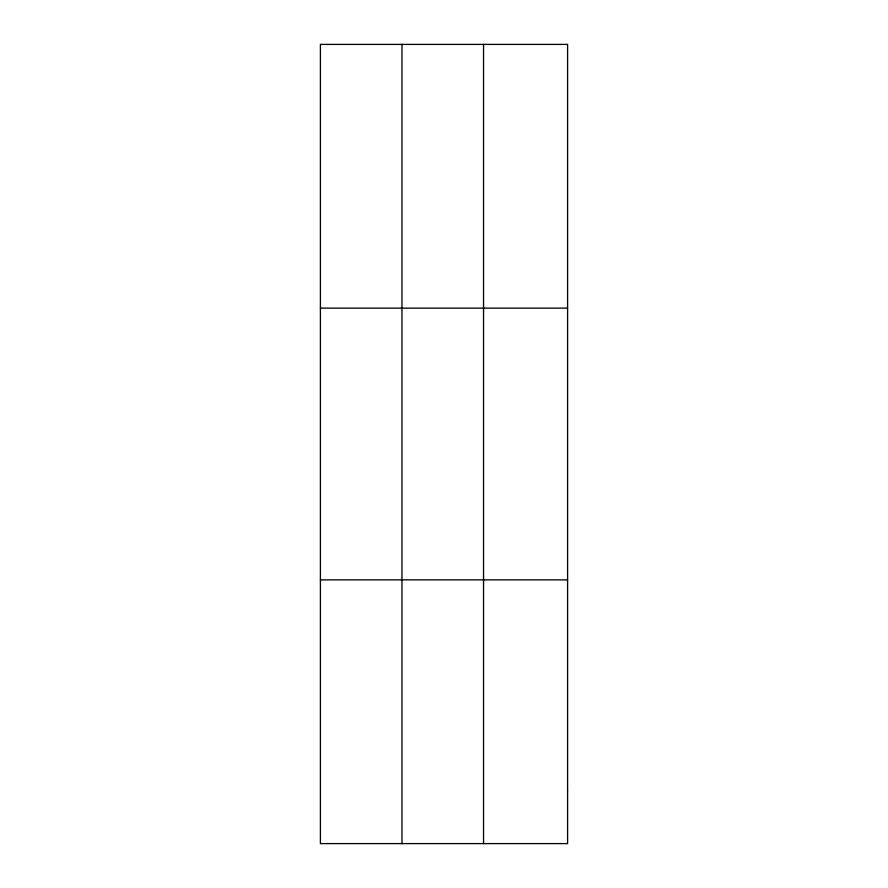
<?xml version="1.0" encoding="UTF-8"?>
<svg xmlns="http://www.w3.org/2000/svg" width="888" height="888" viewBox="0 0 888 888"><rect width="100%" height="100%" fill="white"/><g stroke="black" fill="none" stroke-linecap="round" stroke-linejoin="round"><path stroke-width="1.33" d="M401.975 44.4L401.975 843.6M483.549 44.4L483.549 843.6M320.413 308.136L567.587 308.136M320.413 579.864L567.587 579.864M567.587 790.853L567.587 843.6L320.413 843.6L320.413 44.4L567.587 44.4L567.587 790.853"/></g></svg>
